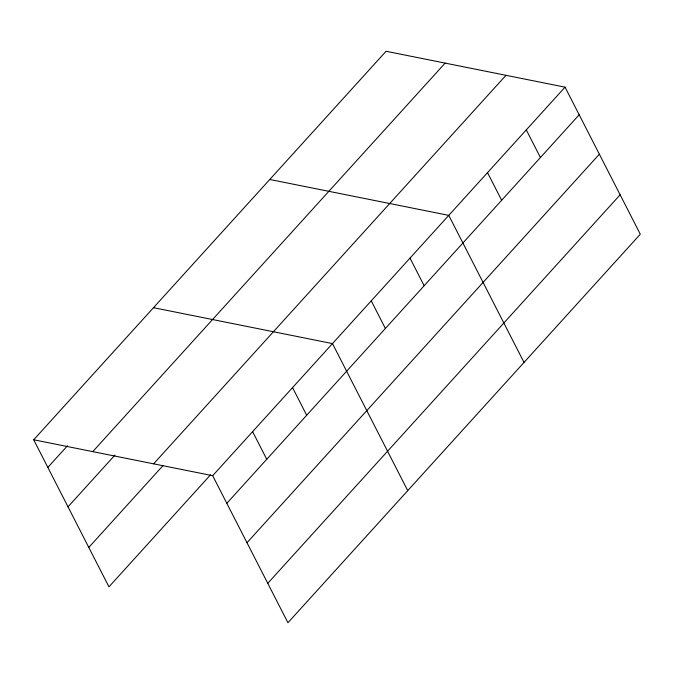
<?xml version="1.0" encoding="UTF-8"?>
<svg xmlns="http://www.w3.org/2000/svg" width="674" height="674" viewBox="0 0 674 674"><rect width="100%" height="100%" fill="white"/><g stroke="black" fill="none" stroke-linecap="round" stroke-linejoin="round"><path stroke-width="1.01" d="M33.7 439.785L386.067 51.266L565.048 87.157L640.3 234.215L287.933 622.734L212.681 475.684L33.7 439.785L108.952 586.843L210.541 474.825M47.837 467.419L67.459 445.784M92.759 451.631L445.135 63.112M68.007 506.831L114.951 455.068M153.613 463.838L505.989 75.311M88.783 547.431L163.049 465.549M212.681 475.684L565.048 87.157M226.818 503.31L579.185 114.791M246.987 542.722L599.355 154.203M267.763 583.322L620.131 194.803M269.785 179.478L448.766 215.368L524.018 362.427M153.504 307.689L332.484 343.588L407.736 490.638M526.284 129.897L540.43 157.531M487.529 172.637L501.667 200.262M410.003 258.108L424.148 285.742M371.248 300.848L385.385 328.474M292.55 387.617L306.687 415.251M252.615 431.646L266.752 459.28"/></g></svg>
